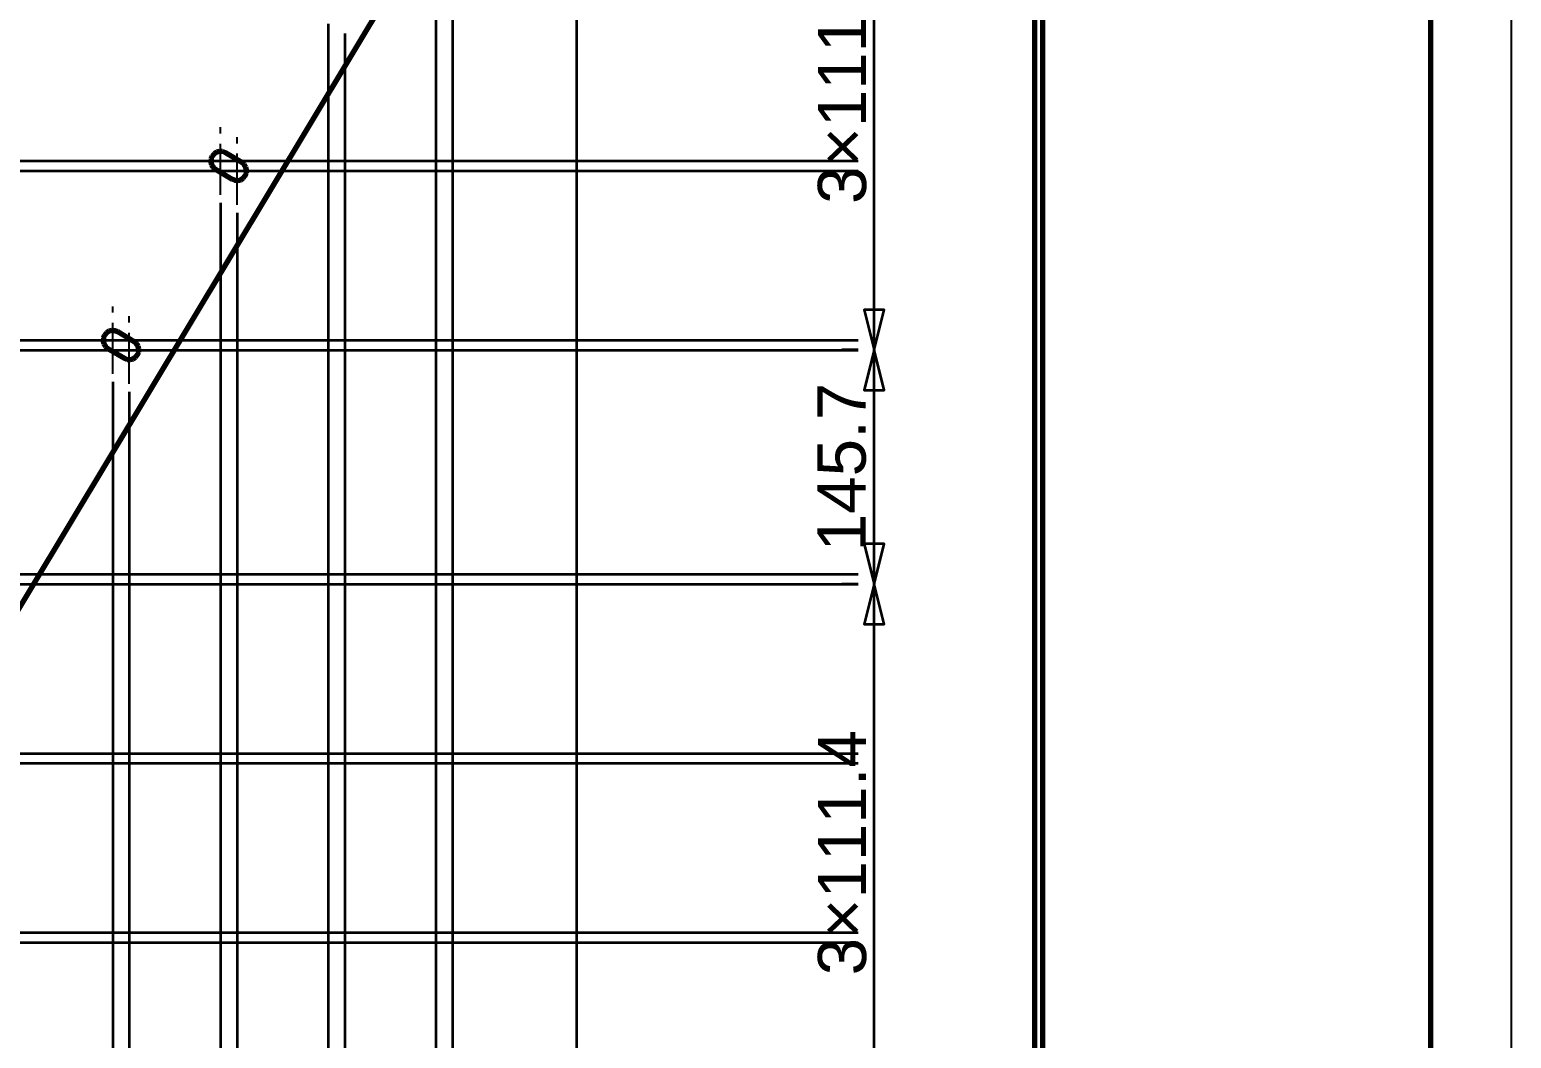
# Model space of a CAD drawing. Header units: millimetres. Extents: x 0 to 420, y 0 to 297.
# Drawn here: x 327.9 to 420, y 167.9 to 230.6 of the extents above; entities that cross this region are included whole.
import ezdxf
from ezdxf.enums import TextEntityAlignment as Align

# ---------------------------------------------------------------- set-up
doc = ezdxf.new("R2010")
doc.units = ezdxf.units.MM
doc.linetypes.add('CENTER', pattern=[5.08, 3.175, -0.635, 0.635, -0.635])
doc.linetypes.add('DASHED', pattern=[1.524, 1.27, -0.254])
doc.styles.add('GOST', font='Arial')

msp = doc.modelspace()

# ---------------------------------------------------------------- linework, layer by layer
at = {"color": 1, "lineweight": 70}
for p, q in [((289.987, 132.7), (364.373, 256.5)), ((390.373, 132.7), (390.373, 256.5)), ((390.873, 132.7), (390.873, 256.5)), ((339.491, 223.021), (339.331, 222.921)), ((339.673, 223.066), (339.491, 223.021)), ((339.86, 223.053), (339.673, 223.066)), ((340.034, 222.983), (339.86, 223.053)), ((341.063, 222.365), (340.034, 222.983)), ((339.14, 222.604), (339.127, 222.416)), ((339.127, 222.416), (339.173, 222.234)), ((339.211, 222.778), (339.14, 222.604)), ((339.173, 222.234), (339.272, 222.075)), ((339.331, 222.921), (339.211, 222.778)), ((339.272, 222.075), (339.416, 221.954)), ((341.206, 222.244), (341.063, 222.365)), ((341.306, 222.085), (341.206, 222.244)), ((341.351, 221.903), (341.306, 222.085)), ((339.416, 221.954), (340.445, 221.336)), ((340.445, 221.336), (340.619, 221.266)), ((340.619, 221.266), (340.806, 221.253)), ((340.806, 221.253), (340.988, 221.298)), ((340.988, 221.298), (341.147, 221.398)), ((341.147, 221.398), (341.268, 221.542)), ((341.268, 221.542), (341.338, 221.716)), ((341.338, 221.716), (341.351, 221.903)), ((332.445, 211.46), (332.432, 211.273)), ((332.432, 211.273), (332.477, 211.091)), ((332.515, 211.634), (332.445, 211.46)), ((332.477, 211.091), (332.577, 210.932)), ((332.636, 211.778), (332.515, 211.634)), ((332.795, 211.878), (332.636, 211.778)), ((332.977, 211.923), (332.795, 211.878)), ((333.165, 211.91), (332.977, 211.923)), ((333.339, 211.84), (333.165, 211.91)), ((334.367, 211.222), (333.339, 211.84)), ((334.511, 211.101), (334.367, 211.222)), ((334.61, 210.942), (334.511, 211.101)), ((332.577, 210.932), (332.721, 210.811)), ((332.721, 210.811), (333.749, 210.193)), ((333.749, 210.193), (333.923, 210.123)), ((333.923, 210.123), (334.11, 210.11)), ((334.11, 210.11), (334.293, 210.155)), ((334.293, 210.155), (334.452, 210.255)), ((334.452, 210.255), (334.572, 210.398)), ((334.572, 210.398), (334.643, 210.572)), ((334.656, 210.76), (334.61, 210.942)), ((334.643, 210.572), (334.656, 210.76))]:
    msp.add_line(p, q, dxfattribs=at)
at = {"color": 5, "linetype": 'DASHED', "lineweight": 35}
for p, q in [((289.987, 132.7), (364.373, 256.5)), ((390.373, 132.7), (390.373, 256.5)), ((390.873, 132.7), (390.873, 256.5)), ((339.331, 222.921), (339.491, 223.021)), ((339.491, 223.021), (339.673, 223.066)), ((339.673, 223.066), (339.86, 223.053)), ((339.86, 223.053), (340.034, 222.983)), ((340.034, 222.983), (341.063, 222.365)), ((390.373, 223.068), (390.373, 223.069)), ((390.373, 223.069), (390.373, 223.058)), ((390.373, 223.058), (390.373, 223.069)), ((390.373, 223.069), (390.373, 223.068)), ((390.373, 223.067), (390.373, 223.068)), ((390.373, 223.068), (390.373, 223.067)), ((390.373, 223.065), (390.373, 223.067)), ((390.373, 223.067), (390.373, 223.065)), ((390.373, 223.061), (390.373, 223.065)), ((390.373, 223.065), (390.373, 223.061)), ((390.373, 223.057), (390.373, 223.061)), ((390.373, 223.061), (390.373, 223.057)), ((390.373, 223.058), (390.373, 223.028)), ((390.373, 223.028), (390.373, 223.058)), ((390.373, 223.053), (390.373, 223.057)), ((390.373, 223.057), (390.373, 223.053)), ((390.373, 223.047), (390.373, 223.053)), ((390.373, 223.053), (390.373, 223.047)), ((390.373, 223.04), (390.373, 223.047)), ((390.373, 223.047), (390.373, 223.04)), ((390.373, 223.033), (390.373, 223.04)), ((390.373, 223.04), (390.373, 223.033)), ((390.373, 223.024), (390.373, 223.033)), ((390.373, 223.033), (390.373, 223.024)), ((390.373, 223.028), (390.373, 222.978)), ((390.373, 222.978), (390.373, 223.028)), ((390.373, 223.015), (390.373, 223.024)), ((390.373, 223.024), (390.373, 223.015)), ((390.373, 223.005), (390.373, 223.015)), ((390.373, 223.015), (390.373, 223.005)), ((390.373, 222.994), (390.373, 223.005)), ((390.373, 223.005), (390.373, 222.994)), ((390.373, 222.983), (390.373, 222.994)), ((390.373, 222.994), (390.373, 222.983)), ((390.373, 222.365), (390.373, 222.983)), ((390.373, 222.983), (390.373, 222.365)), ((390.873, 223.058), (390.873, 223.069)), ((390.873, 223.069), (390.873, 223.068)), ((390.873, 223.068), (390.873, 223.069)), ((390.873, 223.069), (390.873, 223.058)), ((390.873, 223.068), (390.873, 223.067)), ((390.873, 223.067), (390.873, 223.068)), ((390.873, 223.067), (390.873, 223.065)), ((390.873, 223.065), (390.873, 223.067)), ((390.873, 223.065), (390.873, 223.061)), ((390.873, 223.061), (390.873, 223.065)), ((390.873, 223.061), (390.873, 223.057)), ((390.873, 223.057), (390.873, 223.061)), ((390.873, 223.028), (390.873, 223.058)), ((390.873, 223.058), (390.873, 223.028)), ((390.873, 223.057), (390.873, 223.053)), ((390.873, 223.053), (390.873, 223.057)), ((390.873, 223.053), (390.873, 223.047)), ((390.873, 223.047), (390.873, 223.053)), ((390.873, 223.047), (390.873, 223.04)), ((390.873, 223.04), (390.873, 223.047)), ((390.873, 223.04), (390.873, 223.033)), ((390.873, 223.033), (390.873, 223.04)), ((390.873, 223.033), (390.873, 223.024)), ((390.873, 223.024), (390.873, 223.033)), ((390.873, 222.978), (390.873, 223.028)), ((390.873, 223.028), (390.873, 222.978)), ((390.873, 223.024), (390.873, 223.015)), ((390.873, 223.015), (390.873, 223.024)), ((390.873, 223.015), (390.873, 223.005)), ((390.873, 223.005), (390.873, 223.015)), ((390.873, 223.005), (390.873, 222.994)), ((390.873, 222.994), (390.873, 223.005)), ((390.873, 222.994), (390.873, 222.983)), ((390.873, 222.983), (390.873, 222.994)), ((390.873, 222.983), (390.873, 222.365)), ((390.873, 222.365), (390.873, 222.983)), ((339.127, 222.416), (339.14, 222.604)), ((339.173, 222.234), (339.127, 222.416)), ((339.14, 222.604), (339.211, 222.778)), ((339.272, 222.075), (339.173, 222.234)), ((339.211, 222.778), (339.331, 222.921)), ((339.416, 221.954), (339.272, 222.075)), ((341.063, 222.365), (341.206, 222.244)), ((341.206, 222.244), (341.306, 222.085)), ((341.306, 222.085), (341.351, 221.903)), ((390.373, 222.978), (390.373, 222.91)), ((390.373, 222.91), (390.373, 222.978)), ((390.373, 222.91), (390.373, 222.828)), ((390.373, 222.828), (390.373, 222.91)), ((390.373, 222.828), (390.373, 222.733)), ((390.373, 222.733), (390.373, 222.828)), ((390.373, 222.733), (390.373, 222.629)), ((390.373, 222.629), (390.373, 222.733)), ((390.373, 222.629), (390.373, 222.519)), ((390.373, 222.519), (390.373, 222.629)), ((390.373, 222.519), (390.373, 222.408)), ((390.373, 222.408), (390.373, 222.519)), ((390.373, 222.408), (390.373, 222.299)), ((390.373, 222.299), (390.373, 222.408)), ((390.373, 222.299), (390.373, 222.365)), ((390.373, 222.365), (390.373, 222.299)), ((390.373, 222.299), (390.373, 222.196)), ((390.373, 222.218), (390.373, 222.299)), ((390.373, 222.196), (390.373, 222.299)), ((390.373, 222.299), (390.373, 222.218)), ((390.373, 222.124), (390.373, 222.218)), ((390.373, 222.218), (390.373, 222.124)), ((390.373, 222.196), (390.373, 222.102)), ((390.373, 222.102), (390.373, 222.196)), ((390.373, 222.02), (390.373, 222.124)), ((390.373, 222.124), (390.373, 222.02)), ((390.373, 222.102), (390.373, 222.02)), ((390.373, 222.02), (390.373, 222.102)), ((390.873, 222.91), (390.873, 222.978)), ((390.873, 222.978), (390.873, 222.91)), ((390.873, 222.828), (390.873, 222.91)), ((390.873, 222.91), (390.873, 222.828)), ((390.873, 222.733), (390.873, 222.828)), ((390.873, 222.828), (390.873, 222.733)), ((390.873, 222.629), (390.873, 222.733)), ((390.873, 222.733), (390.873, 222.629)), ((390.873, 222.519), (390.873, 222.629)), ((390.873, 222.629), (390.873, 222.519)), ((390.873, 222.408), (390.873, 222.519)), ((390.873, 222.519), (390.873, 222.408)), ((390.873, 222.299), (390.873, 222.408)), ((390.873, 222.408), (390.873, 222.299)), ((390.873, 222.365), (390.873, 222.299)), ((390.873, 222.299), (390.873, 222.365)), ((390.873, 222.196), (390.873, 222.299)), ((390.873, 222.299), (390.873, 222.218)), ((390.873, 222.299), (390.873, 222.196)), ((390.873, 222.218), (390.873, 222.299)), ((390.873, 222.218), (390.873, 222.124)), ((390.873, 222.124), (390.873, 222.218)), ((390.873, 222.102), (390.873, 222.196)), ((390.873, 222.196), (390.873, 222.102)), ((390.873, 222.124), (390.873, 222.02)), ((390.873, 222.02), (390.873, 222.124)), ((390.873, 222.02), (390.873, 222.102)), ((390.873, 222.102), (390.873, 222.02)), ((340.445, 221.336), (339.416, 221.954)), ((340.619, 221.266), (340.445, 221.336)), ((340.806, 221.253), (340.619, 221.266)), ((340.988, 221.298), (340.806, 221.253)), ((341.147, 221.398), (340.988, 221.298)), ((341.268, 221.542), (341.147, 221.398)), ((341.338, 221.716), (341.268, 221.542)), ((341.351, 221.903), (341.338, 221.716)), ((390.373, 222.02), (390.373, 221.954)), ((390.373, 221.911), (390.373, 222.02)), ((390.373, 221.954), (390.373, 222.02)), ((390.373, 222.02), (390.373, 221.911)), ((390.373, 221.954), (390.373, 221.336)), ((390.373, 221.336), (390.373, 221.954)), ((390.373, 221.8), (390.373, 221.911)), ((390.373, 221.911), (390.373, 221.8)), ((390.373, 221.69), (390.373, 221.8)), ((390.373, 221.8), (390.373, 221.69)), ((390.373, 221.586), (390.373, 221.69)), ((390.373, 221.69), (390.373, 221.586)), ((390.373, 221.491), (390.373, 221.586)), ((390.373, 221.586), (390.373, 221.491)), ((390.373, 221.409), (390.373, 221.491)), ((390.373, 221.491), (390.373, 221.409)), ((390.373, 221.341), (390.373, 221.409)), ((390.373, 221.409), (390.373, 221.341)), ((390.373, 221.291), (390.373, 221.341)), ((390.373, 221.341), (390.373, 221.291)), ((390.373, 221.336), (390.373, 221.325)), ((390.373, 221.325), (390.373, 221.336)), ((390.373, 221.325), (390.373, 221.314)), ((390.373, 221.314), (390.373, 221.325)), ((390.373, 221.314), (390.373, 221.304)), ((390.373, 221.304), (390.373, 221.314)), ((390.373, 221.304), (390.373, 221.295)), ((390.373, 221.295), (390.373, 221.304)), ((390.373, 221.295), (390.373, 221.286)), ((390.373, 221.286), (390.373, 221.295)), ((390.373, 221.261), (390.373, 221.291)), ((390.373, 221.291), (390.373, 221.261)), ((390.373, 221.286), (390.373, 221.279)), ((390.373, 221.279), (390.373, 221.286)), ((390.373, 221.279), (390.373, 221.272)), ((390.373, 221.272), (390.373, 221.279)), ((390.373, 221.272), (390.373, 221.267)), ((390.373, 221.267), (390.373, 221.272)), ((390.373, 221.267), (390.373, 221.262)), ((390.373, 221.262), (390.373, 221.267)), ((390.373, 221.262), (390.373, 221.258)), ((390.373, 221.258), (390.373, 221.262)), ((390.373, 221.251), (390.373, 221.261)), ((390.373, 221.261), (390.373, 221.251)), ((390.373, 221.258), (390.373, 221.255)), ((390.373, 221.255), (390.373, 221.258)), ((390.373, 221.255), (390.373, 221.252)), ((390.373, 221.252), (390.373, 221.255)), ((390.373, 221.252), (390.373, 221.251)), ((390.373, 221.251), (390.373, 221.252)), ((390.373, 221.251), (390.373, 221.251)), ((390.373, 221.251), (390.373, 221.251)), ((390.873, 221.954), (390.873, 222.02)), ((390.873, 222.02), (390.873, 221.911)), ((390.873, 222.02), (390.873, 221.954)), ((390.873, 221.911), (390.873, 222.02)), ((390.873, 221.336), (390.873, 221.954)), ((390.873, 221.954), (390.873, 221.336)), ((390.873, 221.911), (390.873, 221.8)), ((390.873, 221.8), (390.873, 221.911)), ((390.873, 221.8), (390.873, 221.69)), ((390.873, 221.69), (390.873, 221.8)), ((390.873, 221.69), (390.873, 221.586)), ((390.873, 221.586), (390.873, 221.69)), ((390.873, 221.586), (390.873, 221.491)), ((390.873, 221.491), (390.873, 221.586)), ((390.873, 221.491), (390.873, 221.409)), ((390.873, 221.409), (390.873, 221.491)), ((390.873, 221.409), (390.873, 221.341)), ((390.873, 221.341), (390.873, 221.409)), ((390.873, 221.341), (390.873, 221.291)), ((390.873, 221.291), (390.873, 221.341)), ((390.873, 221.325), (390.873, 221.336)), ((390.873, 221.336), (390.873, 221.325)), ((390.873, 221.314), (390.873, 221.325)), ((390.873, 221.325), (390.873, 221.314)), ((390.873, 221.304), (390.873, 221.314)), ((390.873, 221.314), (390.873, 221.304)), ((390.873, 221.295), (390.873, 221.304)), ((390.873, 221.304), (390.873, 221.295)), ((390.873, 221.286), (390.873, 221.295)), ((390.873, 221.295), (390.873, 221.286)), ((390.873, 221.291), (390.873, 221.261)), ((390.873, 221.261), (390.873, 221.291)), ((390.873, 221.279), (390.873, 221.286)), ((390.873, 221.286), (390.873, 221.279)), ((390.873, 221.272), (390.873, 221.279)), ((390.873, 221.279), (390.873, 221.272)), ((390.873, 221.267), (390.873, 221.272)), ((390.873, 221.272), (390.873, 221.267)), ((390.873, 221.262), (390.873, 221.267)), ((390.873, 221.267), (390.873, 221.262)), ((390.873, 221.258), (390.873, 221.262)), ((390.873, 221.262), (390.873, 221.258)), ((390.873, 221.261), (390.873, 221.251)), ((390.873, 221.251), (390.873, 221.261)), ((390.873, 221.255), (390.873, 221.258)), ((390.873, 221.258), (390.873, 221.255)), ((390.873, 221.252), (390.873, 221.255)), ((390.873, 221.255), (390.873, 221.252)), ((390.873, 221.251), (390.873, 221.252)), ((390.873, 221.252), (390.873, 221.251)), ((390.873, 221.251), (390.873, 221.251)), ((390.873, 221.251), (390.873, 221.251)), ((390.373, 211.925), (390.373, 211.925)), ((390.373, 211.925), (390.373, 211.915)), ((390.373, 211.915), (390.373, 211.925)), ((390.373, 211.925), (390.373, 211.925)), ((390.873, 211.915), (390.873, 211.925)), ((390.873, 211.925), (390.873, 211.925)), ((390.873, 211.925), (390.873, 211.925)), ((390.873, 211.925), (390.873, 211.915)), ((332.432, 211.273), (332.445, 211.46)), ((332.477, 211.091), (332.432, 211.273)), ((332.445, 211.46), (332.515, 211.634)), ((332.577, 210.932), (332.477, 211.091)), ((332.515, 211.634), (332.636, 211.778)), ((332.636, 211.778), (332.795, 211.878)), ((332.795, 211.878), (332.977, 211.923)), ((332.977, 211.923), (333.165, 211.91)), ((333.165, 211.91), (333.339, 211.84)), ((333.339, 211.84), (334.367, 211.222)), ((334.367, 211.222), (334.511, 211.101)), ((334.511, 211.101), (334.61, 210.942)), ((390.373, 211.924), (390.373, 211.925)), ((390.373, 211.925), (390.373, 211.924)), ((390.373, 211.921), (390.373, 211.924)), ((390.373, 211.924), (390.373, 211.921)), ((390.373, 211.918), (390.373, 211.921)), ((390.373, 211.921), (390.373, 211.918)), ((390.373, 211.914), (390.373, 211.918)), ((390.373, 211.918), (390.373, 211.914)), ((390.373, 211.915), (390.373, 211.884)), ((390.373, 211.884), (390.373, 211.915)), ((390.373, 211.909), (390.373, 211.914)), ((390.373, 211.914), (390.373, 211.909)), ((390.373, 211.904), (390.373, 211.909)), ((390.373, 211.909), (390.373, 211.904)), ((390.373, 211.897), (390.373, 211.904)), ((390.373, 211.904), (390.373, 211.897)), ((390.373, 211.889), (390.373, 211.897)), ((390.373, 211.897), (390.373, 211.889)), ((390.373, 211.881), (390.373, 211.889)), ((390.373, 211.889), (390.373, 211.881)), ((390.373, 211.884), (390.373, 211.835)), ((390.373, 211.835), (390.373, 211.884)), ((390.373, 211.872), (390.373, 211.881)), ((390.373, 211.881), (390.373, 211.872)), ((390.373, 211.862), (390.373, 211.872)), ((390.373, 211.872), (390.373, 211.862)), ((390.373, 211.851), (390.373, 211.862)), ((390.373, 211.862), (390.373, 211.851)), ((390.373, 211.84), (390.373, 211.851)), ((390.373, 211.851), (390.373, 211.84)), ((390.373, 211.222), (390.373, 211.84)), ((390.373, 211.84), (390.373, 211.222)), ((390.373, 211.835), (390.373, 211.767)), ((390.373, 211.767), (390.373, 211.835)), ((390.373, 211.767), (390.373, 211.685)), ((390.373, 211.685), (390.373, 211.767)), ((390.373, 211.685), (390.373, 211.59)), ((390.373, 211.59), (390.373, 211.685)), ((390.373, 211.59), (390.373, 211.486)), ((390.373, 211.486), (390.373, 211.59)), ((390.373, 211.486), (390.373, 211.376)), ((390.373, 211.376), (390.373, 211.486)), ((390.373, 211.376), (390.373, 211.265)), ((390.373, 211.265), (390.373, 211.376)), ((390.373, 211.265), (390.373, 211.156)), ((390.373, 211.156), (390.373, 211.265)), ((390.373, 211.156), (390.373, 211.222)), ((390.373, 211.222), (390.373, 211.156)), ((390.373, 211.156), (390.373, 211.052)), ((390.373, 211.074), (390.373, 211.156)), ((390.373, 211.052), (390.373, 211.156)), ((390.373, 211.156), (390.373, 211.074)), ((390.373, 210.98), (390.373, 211.074)), ((390.373, 211.074), (390.373, 210.98)), ((390.373, 211.052), (390.373, 210.958)), ((390.373, 210.958), (390.373, 211.052)), ((390.873, 211.925), (390.873, 211.924)), ((390.873, 211.924), (390.873, 211.925)), ((390.873, 211.924), (390.873, 211.921)), ((390.873, 211.921), (390.873, 211.924)), ((390.873, 211.921), (390.873, 211.918)), ((390.873, 211.918), (390.873, 211.921)), ((390.873, 211.918), (390.873, 211.914)), ((390.873, 211.914), (390.873, 211.918)), ((390.873, 211.884), (390.873, 211.915)), ((390.873, 211.915), (390.873, 211.884)), ((390.873, 211.914), (390.873, 211.909)), ((390.873, 211.909), (390.873, 211.914)), ((390.873, 211.909), (390.873, 211.904)), ((390.873, 211.904), (390.873, 211.909)), ((390.873, 211.904), (390.873, 211.897)), ((390.873, 211.897), (390.873, 211.904)), ((390.873, 211.897), (390.873, 211.889)), ((390.873, 211.889), (390.873, 211.897)), ((390.873, 211.889), (390.873, 211.881)), ((390.873, 211.881), (390.873, 211.889)), ((390.873, 211.835), (390.873, 211.884)), ((390.873, 211.884), (390.873, 211.835)), ((390.873, 211.881), (390.873, 211.872)), ((390.873, 211.872), (390.873, 211.881)), ((390.873, 211.872), (390.873, 211.862)), ((390.873, 211.862), (390.873, 211.872)), ((390.873, 211.862), (390.873, 211.851)), ((390.873, 211.851), (390.873, 211.862)), ((390.873, 211.851), (390.873, 211.84)), ((390.873, 211.84), (390.873, 211.851)), ((390.873, 211.84), (390.873, 211.222)), ((390.873, 211.222), (390.873, 211.84)), ((390.873, 211.767), (390.873, 211.835)), ((390.873, 211.835), (390.873, 211.767)), ((390.873, 211.685), (390.873, 211.767)), ((390.873, 211.767), (390.873, 211.685)), ((390.873, 211.59), (390.873, 211.685)), ((390.873, 211.685), (390.873, 211.59)), ((390.873, 211.486), (390.873, 211.59)), ((390.873, 211.59), (390.873, 211.486)), ((390.873, 211.376), (390.873, 211.486)), ((390.873, 211.486), (390.873, 211.376)), ((390.873, 211.265), (390.873, 211.376)), ((390.873, 211.376), (390.873, 211.265)), ((390.873, 211.156), (390.873, 211.265)), ((390.873, 211.265), (390.873, 211.156)), ((390.873, 211.222), (390.873, 211.156)), ((390.873, 211.156), (390.873, 211.222)), ((390.873, 211.052), (390.873, 211.156)), ((390.873, 211.156), (390.873, 211.074)), ((390.873, 211.156), (390.873, 211.052)), ((390.873, 211.074), (390.873, 211.156)), ((390.873, 211.074), (390.873, 210.98)), ((390.873, 210.98), (390.873, 211.074)), ((390.873, 210.958), (390.873, 211.052)), ((390.873, 211.052), (390.873, 210.958)), ((332.721, 210.811), (332.577, 210.932)), ((333.749, 210.193), (332.721, 210.811)), ((333.923, 210.123), (333.749, 210.193)), ((334.11, 210.11), (333.923, 210.123)), ((334.293, 210.155), (334.11, 210.11)), ((334.452, 210.255), (334.293, 210.155)), ((334.572, 210.398), (334.452, 210.255)), ((334.643, 210.572), (334.572, 210.398)), ((334.61, 210.942), (334.656, 210.76)), ((334.656, 210.76), (334.643, 210.572)), ((390.373, 210.877), (390.373, 210.98)), ((390.373, 210.98), (390.373, 210.877)), ((390.373, 210.958), (390.373, 210.877)), ((390.373, 210.877), (390.373, 210.958)), ((390.373, 210.877), (390.373, 210.811)), ((390.373, 210.768), (390.373, 210.877)), ((390.373, 210.811), (390.373, 210.877)), ((390.373, 210.877), (390.373, 210.768)), ((390.373, 210.811), (390.373, 210.193)), ((390.373, 210.193), (390.373, 210.811)), ((390.373, 210.657), (390.373, 210.768)), ((390.373, 210.768), (390.373, 210.657)), ((390.373, 210.547), (390.373, 210.657)), ((390.373, 210.657), (390.373, 210.547)), ((390.373, 210.443), (390.373, 210.547)), ((390.373, 210.547), (390.373, 210.443)), ((390.373, 210.348), (390.373, 210.443)), ((390.373, 210.443), (390.373, 210.348)), ((390.373, 210.266), (390.373, 210.348)), ((390.373, 210.348), (390.373, 210.266)), ((390.373, 210.198), (390.373, 210.266)), ((390.373, 210.266), (390.373, 210.198)), ((390.373, 210.148), (390.373, 210.198)), ((390.373, 210.198), (390.373, 210.148)), ((390.373, 210.193), (390.373, 210.182)), ((390.373, 210.182), (390.373, 210.193)), ((390.373, 210.182), (390.373, 210.171)), ((390.373, 210.171), (390.373, 210.182)), ((390.373, 210.171), (390.373, 210.161)), ((390.373, 210.161), (390.373, 210.171)), ((390.373, 210.161), (390.373, 210.152)), ((390.373, 210.152), (390.373, 210.161)), ((390.373, 210.152), (390.373, 210.143)), ((390.373, 210.143), (390.373, 210.152)), ((390.373, 210.118), (390.373, 210.148)), ((390.373, 210.148), (390.373, 210.118)), ((390.373, 210.143), (390.373, 210.136)), ((390.373, 210.136), (390.373, 210.143)), ((390.373, 210.136), (390.373, 210.129)), ((390.373, 210.129), (390.373, 210.136)), ((390.373, 210.129), (390.373, 210.123)), ((390.373, 210.123), (390.373, 210.129)), ((390.373, 210.123), (390.373, 210.119)), ((390.373, 210.119), (390.373, 210.123)), ((390.373, 210.119), (390.373, 210.115)), ((390.373, 210.115), (390.373, 210.119)), ((390.373, 210.107), (390.373, 210.118)), ((390.373, 210.118), (390.373, 210.107)), ((390.373, 210.115), (390.373, 210.111)), ((390.373, 210.111), (390.373, 210.115)), ((390.373, 210.111), (390.373, 210.109)), ((390.373, 210.109), (390.373, 210.111)), ((390.373, 210.109), (390.373, 210.108)), ((390.373, 210.108), (390.373, 210.109)), ((390.373, 210.108), (390.373, 210.107)), ((390.373, 210.107), (390.373, 210.108)), ((390.873, 210.98), (390.873, 210.877)), ((390.873, 210.877), (390.873, 210.98)), ((390.873, 210.877), (390.873, 210.958)), ((390.873, 210.958), (390.873, 210.877)), ((390.873, 210.811), (390.873, 210.877)), ((390.873, 210.877), (390.873, 210.768)), ((390.873, 210.877), (390.873, 210.811)), ((390.873, 210.768), (390.873, 210.877)), ((390.873, 210.193), (390.873, 210.811)), ((390.873, 210.811), (390.873, 210.193)), ((390.873, 210.768), (390.873, 210.657)), ((390.873, 210.657), (390.873, 210.768)), ((390.873, 210.657), (390.873, 210.547)), ((390.873, 210.547), (390.873, 210.657)), ((390.873, 210.547), (390.873, 210.443)), ((390.873, 210.443), (390.873, 210.547)), ((390.873, 210.443), (390.873, 210.348)), ((390.873, 210.348), (390.873, 210.443)), ((390.873, 210.348), (390.873, 210.266)), ((390.873, 210.266), (390.873, 210.348)), ((390.873, 210.266), (390.873, 210.198)), ((390.873, 210.198), (390.873, 210.266)), ((390.873, 210.198), (390.873, 210.148)), ((390.873, 210.148), (390.873, 210.198)), ((390.873, 210.182), (390.873, 210.193)), ((390.873, 210.193), (390.873, 210.182)), ((390.873, 210.171), (390.873, 210.182)), ((390.873, 210.182), (390.873, 210.171)), ((390.873, 210.161), (390.873, 210.171)), ((390.873, 210.171), (390.873, 210.161)), ((390.873, 210.152), (390.873, 210.161)), ((390.873, 210.161), (390.873, 210.152)), ((390.873, 210.143), (390.873, 210.152)), ((390.873, 210.152), (390.873, 210.143)), ((390.873, 210.148), (390.873, 210.118)), ((390.873, 210.118), (390.873, 210.148)), ((390.873, 210.136), (390.873, 210.143)), ((390.873, 210.143), (390.873, 210.136)), ((390.873, 210.129), (390.873, 210.136)), ((390.873, 210.136), (390.873, 210.129)), ((390.873, 210.123), (390.873, 210.129)), ((390.873, 210.129), (390.873, 210.123)), ((390.873, 210.119), (390.873, 210.123)), ((390.873, 210.123), (390.873, 210.119)), ((390.873, 210.115), (390.873, 210.119)), ((390.873, 210.119), (390.873, 210.115)), ((390.873, 210.118), (390.873, 210.107)), ((390.873, 210.107), (390.873, 210.118)), ((390.873, 210.111), (390.873, 210.115)), ((390.873, 210.115), (390.873, 210.111)), ((390.873, 210.109), (390.873, 210.111)), ((390.873, 210.111), (390.873, 210.109)), ((390.873, 210.108), (390.873, 210.109)), ((390.873, 210.109), (390.873, 210.108)), ((390.873, 210.107), (390.873, 210.108)), ((390.873, 210.108), (390.873, 210.107)), ((390.373, 197.353), (390.373, 197.354)), ((390.373, 197.354), (390.373, 197.343)), ((390.373, 197.343), (390.373, 197.354)), ((390.373, 197.354), (390.373, 197.353)), ((390.373, 197.352), (390.373, 197.353)), ((390.373, 197.353), (390.373, 197.352)), ((390.373, 197.35), (390.373, 197.352)), ((390.373, 197.352), (390.373, 197.35)), ((390.373, 197.346), (390.373, 197.35)), ((390.373, 197.35), (390.373, 197.346)), ((390.373, 197.342), (390.373, 197.346)), ((390.373, 197.346), (390.373, 197.342)), ((390.373, 197.343), (390.373, 197.313)), ((390.373, 197.313), (390.373, 197.343)), ((390.373, 197.338), (390.373, 197.342)), ((390.373, 197.342), (390.373, 197.338)), ((390.373, 197.332), (390.373, 197.338)), ((390.373, 197.338), (390.373, 197.332)), ((390.373, 197.325), (390.373, 197.332)), ((390.373, 197.332), (390.373, 197.325)), ((390.373, 197.318), (390.373, 197.325)), ((390.373, 197.325), (390.373, 197.318)), ((390.373, 197.309), (390.373, 197.318)), ((390.373, 197.318), (390.373, 197.309)), ((390.373, 197.313), (390.373, 197.263)), ((390.373, 197.263), (390.373, 197.313)), ((390.373, 197.3), (390.373, 197.309)), ((390.373, 197.309), (390.373, 197.3)), ((390.373, 197.29), (390.373, 197.3)), ((390.373, 197.3), (390.373, 197.29)), ((390.373, 197.279), (390.373, 197.29)), ((390.373, 197.29), (390.373, 197.279)), ((390.373, 197.268), (390.373, 197.279)), ((390.373, 197.279), (390.373, 197.268)), ((390.373, 196.65), (390.373, 197.268)), ((390.373, 197.268), (390.373, 196.65)), ((390.373, 197.263), (390.373, 197.195)), ((390.373, 197.195), (390.373, 197.263)), ((390.373, 197.195), (390.373, 197.113)), ((390.373, 197.113), (390.373, 197.195)), ((390.873, 197.343), (390.873, 197.354)), ((390.873, 197.354), (390.873, 197.353)), ((390.873, 197.353), (390.873, 197.354)), ((390.873, 197.354), (390.873, 197.343)), ((390.873, 197.353), (390.873, 197.352)), ((390.873, 197.352), (390.873, 197.353)), ((390.873, 197.352), (390.873, 197.35)), ((390.873, 197.35), (390.873, 197.352)), ((390.873, 197.35), (390.873, 197.346)), ((390.873, 197.346), (390.873, 197.35)), ((390.873, 197.346), (390.873, 197.342)), ((390.873, 197.342), (390.873, 197.346)), ((390.873, 197.313), (390.873, 197.343)), ((390.873, 197.343), (390.873, 197.313)), ((390.873, 197.342), (390.873, 197.338)), ((390.873, 197.338), (390.873, 197.342)), ((390.873, 197.338), (390.873, 197.332)), ((390.873, 197.332), (390.873, 197.338)), ((390.873, 197.332), (390.873, 197.325)), ((390.873, 197.325), (390.873, 197.332)), ((390.873, 197.325), (390.873, 197.318)), ((390.873, 197.318), (390.873, 197.325)), ((390.873, 197.318), (390.873, 197.309)), ((390.873, 197.309), (390.873, 197.318)), ((390.873, 197.263), (390.873, 197.313)), ((390.873, 197.313), (390.873, 197.263)), ((390.873, 197.309), (390.873, 197.3)), ((390.873, 197.3), (390.873, 197.309)), ((390.873, 197.3), (390.873, 197.29)), ((390.873, 197.29), (390.873, 197.3)), ((390.873, 197.29), (390.873, 197.279)), ((390.873, 197.279), (390.873, 197.29)), ((390.873, 197.279), (390.873, 197.268)), ((390.873, 197.268), (390.873, 197.279)), ((390.873, 197.268), (390.873, 196.65)), ((390.873, 196.65), (390.873, 197.268)), ((390.873, 197.195), (390.873, 197.263)), ((390.873, 197.263), (390.873, 197.195)), ((390.873, 197.113), (390.873, 197.195)), ((390.873, 197.195), (390.873, 197.113)), ((390.373, 197.113), (390.373, 197.018)), ((390.373, 197.018), (390.373, 197.113)), ((390.373, 197.018), (390.373, 196.914)), ((390.373, 196.914), (390.373, 197.018)), ((390.373, 196.914), (390.373, 196.804)), ((390.373, 196.804), (390.373, 196.914)), ((390.373, 196.804), (390.373, 196.693)), ((390.373, 196.693), (390.373, 196.804)), ((390.373, 196.693), (390.373, 196.584)), ((390.373, 196.584), (390.373, 196.693)), ((390.373, 196.584), (390.373, 196.65)), ((390.373, 196.65), (390.373, 196.584)), ((390.373, 196.503), (390.373, 196.584)), ((390.373, 196.584), (390.373, 196.481)), ((390.373, 196.584), (390.373, 196.503)), ((390.373, 196.481), (390.373, 196.584)), ((390.373, 196.409), (390.373, 196.503)), ((390.373, 196.503), (390.373, 196.409)), ((390.373, 196.481), (390.373, 196.387)), ((390.373, 196.387), (390.373, 196.481)), ((390.373, 196.305), (390.373, 196.409)), ((390.373, 196.409), (390.373, 196.305)), ((390.373, 196.387), (390.373, 196.305)), ((390.373, 196.305), (390.373, 196.387)), ((390.373, 196.196), (390.373, 196.305)), ((390.373, 196.305), (390.373, 196.239)), ((390.373, 196.305), (390.373, 196.196)), ((390.373, 196.239), (390.373, 196.305)), ((390.873, 197.018), (390.873, 197.113)), ((390.873, 197.113), (390.873, 197.018)), ((390.873, 196.914), (390.873, 197.018)), ((390.873, 197.018), (390.873, 196.914)), ((390.873, 196.804), (390.873, 196.914)), ((390.873, 196.914), (390.873, 196.804)), ((390.873, 196.693), (390.873, 196.804)), ((390.873, 196.804), (390.873, 196.693)), ((390.873, 196.584), (390.873, 196.693)), ((390.873, 196.693), (390.873, 196.584)), ((390.873, 196.65), (390.873, 196.584)), ((390.873, 196.584), (390.873, 196.65)), ((390.873, 196.584), (390.873, 196.503)), ((390.873, 196.481), (390.873, 196.584)), ((390.873, 196.503), (390.873, 196.584)), ((390.873, 196.584), (390.873, 196.481)), ((390.873, 196.503), (390.873, 196.409)), ((390.873, 196.409), (390.873, 196.503)), ((390.873, 196.387), (390.873, 196.481)), ((390.873, 196.481), (390.873, 196.387)), ((390.873, 196.409), (390.873, 196.305)), ((390.873, 196.305), (390.873, 196.409)), ((390.873, 196.305), (390.873, 196.387)), ((390.873, 196.387), (390.873, 196.305)), ((390.873, 196.305), (390.873, 196.196)), ((390.873, 196.239), (390.873, 196.305)), ((390.873, 196.196), (390.873, 196.305)), ((390.873, 196.305), (390.873, 196.239)), ((390.373, 196.239), (390.373, 195.621)), ((390.373, 195.621), (390.373, 196.239)), ((390.373, 196.085), (390.373, 196.196)), ((390.373, 196.196), (390.373, 196.085)), ((390.373, 195.975), (390.373, 196.085)), ((390.373, 196.085), (390.373, 195.975)), ((390.373, 195.871), (390.373, 195.975)), ((390.373, 195.975), (390.373, 195.871)), ((390.373, 195.776), (390.373, 195.871)), ((390.373, 195.871), (390.373, 195.776)), ((390.373, 195.694), (390.373, 195.776)), ((390.373, 195.776), (390.373, 195.694)), ((390.373, 195.626), (390.373, 195.694)), ((390.373, 195.694), (390.373, 195.626)), ((390.373, 195.576), (390.373, 195.626)), ((390.373, 195.626), (390.373, 195.576)), ((390.373, 195.621), (390.373, 195.61)), ((390.373, 195.61), (390.373, 195.621)), ((390.373, 195.61), (390.373, 195.599)), ((390.373, 195.599), (390.373, 195.61)), ((390.373, 195.599), (390.373, 195.589)), ((390.373, 195.589), (390.373, 195.599)), ((390.373, 195.589), (390.373, 195.58)), ((390.373, 195.58), (390.373, 195.589)), ((390.373, 195.58), (390.373, 195.571)), ((390.373, 195.571), (390.373, 195.58)), ((390.373, 195.546), (390.373, 195.576)), ((390.373, 195.576), (390.373, 195.546)), ((390.373, 195.571), (390.373, 195.564)), ((390.373, 195.564), (390.373, 195.571)), ((390.373, 195.564), (390.373, 195.557)), ((390.373, 195.557), (390.373, 195.564)), ((390.373, 195.557), (390.373, 195.552)), ((390.373, 195.552), (390.373, 195.557)), ((390.373, 195.552), (390.373, 195.547)), ((390.373, 195.547), (390.373, 195.552)), ((390.373, 195.547), (390.373, 195.543)), ((390.373, 195.543), (390.373, 195.547)), ((390.373, 195.536), (390.373, 195.546)), ((390.373, 195.546), (390.373, 195.536)), ((390.373, 195.543), (390.373, 195.54)), ((390.373, 195.54), (390.373, 195.543)), ((390.373, 195.54), (390.373, 195.537)), ((390.373, 195.537), (390.373, 195.54)), ((390.373, 195.537), (390.373, 195.536)), ((390.373, 195.536), (390.373, 195.537)), ((390.373, 195.536), (390.373, 195.536)), ((390.373, 195.536), (390.373, 195.536)), ((390.873, 195.621), (390.873, 196.239)), ((390.873, 196.239), (390.873, 195.621)), ((390.873, 196.196), (390.873, 196.085)), ((390.873, 196.085), (390.873, 196.196)), ((390.873, 196.085), (390.873, 195.975)), ((390.873, 195.975), (390.873, 196.085)), ((390.873, 195.975), (390.873, 195.871)), ((390.873, 195.871), (390.873, 195.975)), ((390.873, 195.871), (390.873, 195.776)), ((390.873, 195.776), (390.873, 195.871)), ((390.873, 195.776), (390.873, 195.694)), ((390.873, 195.694), (390.873, 195.776)), ((390.873, 195.694), (390.873, 195.626)), ((390.873, 195.626), (390.873, 195.694)), ((390.873, 195.626), (390.873, 195.576)), ((390.873, 195.576), (390.873, 195.626)), ((390.873, 195.61), (390.873, 195.621)), ((390.873, 195.621), (390.873, 195.61)), ((390.873, 195.599), (390.873, 195.61)), ((390.873, 195.61), (390.873, 195.599)), ((390.873, 195.589), (390.873, 195.599)), ((390.873, 195.599), (390.873, 195.589)), ((390.873, 195.58), (390.873, 195.589)), ((390.873, 195.589), (390.873, 195.58)), ((390.873, 195.571), (390.873, 195.58)), ((390.873, 195.58), (390.873, 195.571)), ((390.873, 195.576), (390.873, 195.546)), ((390.873, 195.546), (390.873, 195.576)), ((390.873, 195.564), (390.873, 195.571)), ((390.873, 195.571), (390.873, 195.564)), ((390.873, 195.557), (390.873, 195.564)), ((390.873, 195.564), (390.873, 195.557)), ((390.873, 195.552), (390.873, 195.557)), ((390.873, 195.557), (390.873, 195.552)), ((390.873, 195.547), (390.873, 195.552)), ((390.873, 195.552), (390.873, 195.547)), ((390.873, 195.543), (390.873, 195.547)), ((390.873, 195.547), (390.873, 195.543)), ((390.873, 195.546), (390.873, 195.536)), ((390.873, 195.536), (390.873, 195.546)), ((390.873, 195.54), (390.873, 195.543)), ((390.873, 195.543), (390.873, 195.54)), ((390.873, 195.537), (390.873, 195.54)), ((390.873, 195.54), (390.873, 195.537)), ((390.873, 195.536), (390.873, 195.537)), ((390.873, 195.537), (390.873, 195.536)), ((390.873, 195.536), (390.873, 195.536)), ((390.873, 195.536), (390.873, 195.536)), ((390.373, 186.209), (390.373, 186.21)), ((390.373, 186.21), (390.373, 186.21)), ((390.373, 186.21), (390.373, 186.2)), ((390.373, 186.2), (390.373, 186.21)), ((390.373, 186.21), (390.373, 186.21)), ((390.373, 186.21), (390.373, 186.209)), ((390.373, 186.206), (390.373, 186.209)), ((390.373, 186.209), (390.373, 186.206)), ((390.373, 186.203), (390.373, 186.206)), ((390.373, 186.206), (390.373, 186.203)), ((390.373, 186.199), (390.373, 186.203)), ((390.373, 186.203), (390.373, 186.199)), ((390.373, 186.2), (390.373, 186.169)), ((390.373, 186.169), (390.373, 186.2)), ((390.373, 186.194), (390.373, 186.199)), ((390.373, 186.199), (390.373, 186.194)), ((390.373, 186.189), (390.373, 186.194)), ((390.373, 186.194), (390.373, 186.189)), ((390.373, 186.182), (390.373, 186.189)), ((390.373, 186.189), (390.373, 186.182)), ((390.373, 186.174), (390.373, 186.182)), ((390.373, 186.182), (390.373, 186.174)), ((390.373, 186.166), (390.373, 186.174)), ((390.373, 186.174), (390.373, 186.166)), ((390.373, 186.169), (390.373, 186.12)), ((390.373, 186.12), (390.373, 186.169)), ((390.373, 186.157), (390.373, 186.166)), ((390.373, 186.166), (390.373, 186.157)), ((390.373, 186.147), (390.373, 186.157)), ((390.373, 186.157), (390.373, 186.147)), ((390.373, 186.136), (390.373, 186.147)), ((390.373, 186.147), (390.373, 186.136)), ((390.373, 186.125), (390.373, 186.136)), ((390.373, 186.136), (390.373, 186.125)), ((390.873, 186.2), (390.873, 186.21)), ((390.873, 186.21), (390.873, 186.21)), ((390.873, 186.21), (390.873, 186.209)), ((390.873, 186.209), (390.873, 186.21)), ((390.873, 186.21), (390.873, 186.21)), ((390.873, 186.21), (390.873, 186.2)), ((390.873, 186.209), (390.873, 186.206)), ((390.873, 186.206), (390.873, 186.209)), ((390.873, 186.206), (390.873, 186.203)), ((390.873, 186.203), (390.873, 186.206)), ((390.873, 186.203), (390.873, 186.199)), ((390.873, 186.199), (390.873, 186.203)), ((390.873, 186.169), (390.873, 186.2)), ((390.873, 186.2), (390.873, 186.169)), ((390.873, 186.199), (390.873, 186.194)), ((390.873, 186.194), (390.873, 186.199)), ((390.873, 186.194), (390.873, 186.189)), ((390.873, 186.189), (390.873, 186.194)), ((390.873, 186.189), (390.873, 186.182)), ((390.873, 186.182), (390.873, 186.189)), ((390.873, 186.182), (390.873, 186.174)), ((390.873, 186.174), (390.873, 186.182)), ((390.873, 186.174), (390.873, 186.166)), ((390.873, 186.166), (390.873, 186.174)), ((390.873, 186.12), (390.873, 186.169)), ((390.873, 186.169), (390.873, 186.12)), ((390.873, 186.166), (390.873, 186.157)), ((390.873, 186.157), (390.873, 186.166)), ((390.873, 186.157), (390.873, 186.147)), ((390.873, 186.147), (390.873, 186.157)), ((390.873, 186.147), (390.873, 186.136)), ((390.873, 186.136), (390.873, 186.147)), ((390.873, 186.136), (390.873, 186.125)), ((390.873, 186.125), (390.873, 186.136)), ((390.373, 185.507), (390.373, 186.125)), ((390.373, 186.125), (390.373, 185.507)), ((390.373, 186.12), (390.373, 186.052)), ((390.373, 186.052), (390.373, 186.12)), ((390.373, 186.052), (390.373, 185.97)), ((390.373, 185.97), (390.373, 186.052)), ((390.373, 185.97), (390.373, 185.875)), ((390.373, 185.875), (390.373, 185.97)), ((390.373, 185.875), (390.373, 185.771)), ((390.373, 185.771), (390.373, 185.875)), ((390.373, 185.771), (390.373, 185.661)), ((390.373, 185.661), (390.373, 185.771)), ((390.373, 185.661), (390.373, 185.55)), ((390.373, 185.55), (390.373, 185.661)), ((390.373, 185.55), (390.373, 185.441)), ((390.373, 185.441), (390.373, 185.55)), ((390.373, 185.441), (390.373, 185.507)), ((390.373, 185.507), (390.373, 185.441)), ((390.373, 185.359), (390.373, 185.441)), ((390.373, 185.441), (390.373, 185.337)), ((390.373, 185.441), (390.373, 185.359)), ((390.373, 185.337), (390.373, 185.441)), ((390.373, 185.265), (390.373, 185.359)), ((390.373, 185.359), (390.373, 185.265)), ((390.373, 185.337), (390.373, 185.243)), ((390.373, 185.243), (390.373, 185.337)), ((390.373, 185.162), (390.373, 185.265)), ((390.373, 185.265), (390.373, 185.162)), ((390.373, 185.243), (390.373, 185.162)), ((390.373, 185.162), (390.373, 185.243)), ((390.873, 186.125), (390.873, 185.507)), ((390.873, 185.507), (390.873, 186.125)), ((390.873, 186.052), (390.873, 186.12)), ((390.873, 186.12), (390.873, 186.052)), ((390.873, 185.97), (390.873, 186.052)), ((390.873, 186.052), (390.873, 185.97)), ((390.873, 185.875), (390.873, 185.97)), ((390.873, 185.97), (390.873, 185.875)), ((390.873, 185.771), (390.873, 185.875)), ((390.873, 185.875), (390.873, 185.771)), ((390.873, 185.661), (390.873, 185.771)), ((390.873, 185.771), (390.873, 185.661)), ((390.873, 185.55), (390.873, 185.661)), ((390.873, 185.661), (390.873, 185.55)), ((390.873, 185.441), (390.873, 185.55)), ((390.873, 185.55), (390.873, 185.441)), ((390.873, 185.507), (390.873, 185.441)), ((390.873, 185.441), (390.873, 185.507)), ((390.873, 185.441), (390.873, 185.359)), ((390.873, 185.337), (390.873, 185.441)), ((390.873, 185.359), (390.873, 185.441)), ((390.873, 185.441), (390.873, 185.337)), ((390.873, 185.359), (390.873, 185.265)), ((390.873, 185.265), (390.873, 185.359)), ((390.873, 185.243), (390.873, 185.337)), ((390.873, 185.337), (390.873, 185.243)), ((390.873, 185.265), (390.873, 185.162)), ((390.873, 185.162), (390.873, 185.265)), ((390.873, 185.162), (390.873, 185.243)), ((390.873, 185.243), (390.873, 185.162)), ((390.373, 185.053), (390.373, 185.162)), ((390.373, 185.162), (390.373, 185.096)), ((390.373, 185.162), (390.373, 185.053)), ((390.373, 185.096), (390.373, 185.162)), ((390.373, 185.096), (390.373, 184.478)), ((390.373, 184.478), (390.373, 185.096)), ((390.373, 184.942), (390.373, 185.053)), ((390.373, 185.053), (390.373, 184.942)), ((390.373, 184.832), (390.373, 184.942)), ((390.373, 184.942), (390.373, 184.832)), ((390.373, 184.728), (390.373, 184.832)), ((390.373, 184.832), (390.373, 184.728)), ((390.373, 184.633), (390.373, 184.728)), ((390.373, 184.728), (390.373, 184.633)), ((390.373, 184.55), (390.373, 184.633)), ((390.373, 184.633), (390.373, 184.55)), ((390.373, 184.483), (390.373, 184.55)), ((390.373, 184.55), (390.373, 184.483)), ((390.373, 184.433), (390.373, 184.483)), ((390.373, 184.483), (390.373, 184.433)), ((390.373, 184.478), (390.373, 184.466)), ((390.373, 184.466), (390.373, 184.478)), ((390.373, 184.466), (390.373, 184.456)), ((390.373, 184.456), (390.373, 184.466)), ((390.373, 184.456), (390.373, 184.446)), ((390.373, 184.446), (390.373, 184.456)), ((390.373, 184.446), (390.373, 184.437)), ((390.373, 184.437), (390.373, 184.446)), ((390.373, 184.437), (390.373, 184.428)), ((390.373, 184.428), (390.373, 184.437)), ((390.373, 184.403), (390.373, 184.433)), ((390.373, 184.433), (390.373, 184.403)), ((390.373, 184.428), (390.373, 184.421)), ((390.373, 184.421), (390.373, 184.428)), ((390.373, 184.421), (390.373, 184.414)), ((390.373, 184.414), (390.373, 184.421)), ((390.373, 184.414), (390.373, 184.408)), ((390.373, 184.408), (390.373, 184.414)), ((390.373, 184.408), (390.373, 184.404)), ((390.373, 184.404), (390.373, 184.408)), ((390.373, 184.404), (390.373, 184.4)), ((390.373, 184.4), (390.373, 184.404)), ((390.373, 184.392), (390.373, 184.403)), ((390.373, 184.403), (390.373, 184.392)), ((390.373, 184.4), (390.373, 184.396)), ((390.373, 184.396), (390.373, 184.4)), ((390.373, 184.396), (390.373, 184.394)), ((390.373, 184.394), (390.373, 184.396)), ((390.373, 184.394), (390.373, 184.393)), ((390.373, 184.393), (390.373, 184.394)), ((390.373, 184.393), (390.373, 184.392)), ((390.373, 184.392), (390.373, 184.393)), ((390.873, 185.162), (390.873, 185.053)), ((390.873, 185.096), (390.873, 185.162)), ((390.873, 185.053), (390.873, 185.162)), ((390.873, 185.162), (390.873, 185.096)), ((390.873, 184.478), (390.873, 185.096)), ((390.873, 185.096), (390.873, 184.478)), ((390.873, 185.053), (390.873, 184.942)), ((390.873, 184.942), (390.873, 185.053)), ((390.873, 184.942), (390.873, 184.832)), ((390.873, 184.832), (390.873, 184.942)), ((390.873, 184.832), (390.873, 184.728)), ((390.873, 184.728), (390.873, 184.832)), ((390.873, 184.728), (390.873, 184.633)), ((390.873, 184.633), (390.873, 184.728)), ((390.873, 184.633), (390.873, 184.55)), ((390.873, 184.55), (390.873, 184.633)), ((390.873, 184.55), (390.873, 184.483)), ((390.873, 184.483), (390.873, 184.55)), ((390.873, 184.483), (390.873, 184.433)), ((390.873, 184.433), (390.873, 184.483)), ((390.873, 184.466), (390.873, 184.478)), ((390.873, 184.478), (390.873, 184.466)), ((390.873, 184.456), (390.873, 184.466)), ((390.873, 184.466), (390.873, 184.456)), ((390.873, 184.446), (390.873, 184.456)), ((390.873, 184.456), (390.873, 184.446)), ((390.873, 184.437), (390.873, 184.446)), ((390.873, 184.446), (390.873, 184.437)), ((390.873, 184.428), (390.873, 184.437)), ((390.873, 184.437), (390.873, 184.428)), ((390.873, 184.433), (390.873, 184.403)), ((390.873, 184.403), (390.873, 184.433)), ((390.873, 184.421), (390.873, 184.428)), ((390.873, 184.428), (390.873, 184.421)), ((390.873, 184.414), (390.873, 184.421)), ((390.873, 184.421), (390.873, 184.414)), ((390.873, 184.408), (390.873, 184.414)), ((390.873, 184.414), (390.873, 184.408)), ((390.873, 184.404), (390.873, 184.408)), ((390.873, 184.408), (390.873, 184.404)), ((390.873, 184.4), (390.873, 184.404)), ((390.873, 184.404), (390.873, 184.4)), ((390.873, 184.403), (390.873, 184.392)), ((390.873, 184.392), (390.873, 184.403)), ((390.873, 184.396), (390.873, 184.4)), ((390.873, 184.4), (390.873, 184.396)), ((390.873, 184.394), (390.873, 184.396)), ((390.873, 184.396), (390.873, 184.394)), ((390.873, 184.393), (390.873, 184.394)), ((390.873, 184.394), (390.873, 184.393)), ((390.873, 184.392), (390.873, 184.393)), ((390.873, 184.393), (390.873, 184.392)), ((390.373, 175.065), (390.373, 175.067)), ((390.373, 175.067), (390.373, 175.067)), ((390.373, 175.067), (390.373, 175.057)), ((390.373, 175.057), (390.373, 175.067)), ((390.373, 175.067), (390.373, 175.067)), ((390.373, 175.067), (390.373, 175.065)), ((390.373, 175.063), (390.373, 175.065)), ((390.373, 175.065), (390.373, 175.063)), ((390.373, 175.06), (390.373, 175.063)), ((390.373, 175.063), (390.373, 175.06)), ((390.373, 175.056), (390.373, 175.06)), ((390.373, 175.06), (390.373, 175.056)), ((390.373, 175.057), (390.373, 175.026)), ((390.373, 175.026), (390.373, 175.057)), ((390.373, 175.051), (390.373, 175.056)), ((390.373, 175.056), (390.373, 175.051)), ((390.373, 175.045), (390.373, 175.051)), ((390.373, 175.051), (390.373, 175.045)), ((390.373, 175.039), (390.373, 175.045)), ((390.373, 175.045), (390.373, 175.039)), ((390.373, 175.031), (390.373, 175.039)), ((390.373, 175.039), (390.373, 175.031)), ((390.373, 175.023), (390.373, 175.031)), ((390.373, 175.031), (390.373, 175.023)), ((390.373, 175.026), (390.373, 174.976)), ((390.373, 174.976), (390.373, 175.026)), ((390.373, 175.014), (390.373, 175.023)), ((390.373, 175.023), (390.373, 175.014)), ((390.373, 175.004), (390.373, 175.014)), ((390.373, 175.014), (390.373, 175.004)), ((390.373, 174.993), (390.373, 175.004)), ((390.373, 175.004), (390.373, 174.993)), ((390.373, 174.982), (390.373, 174.993)), ((390.373, 174.993), (390.373, 174.982)), ((390.373, 174.363), (390.373, 174.982)), ((390.373, 174.982), (390.373, 174.363)), ((390.373, 174.976), (390.373, 174.909)), ((390.373, 174.909), (390.373, 174.976)), ((390.373, 174.909), (390.373, 174.827)), ((390.373, 174.827), (390.373, 174.909)), ((390.373, 174.827), (390.373, 174.732)), ((390.373, 174.732), (390.373, 174.827)), ((390.373, 174.732), (390.373, 174.628)), ((390.373, 174.628), (390.373, 174.732)), ((390.373, 174.628), (390.373, 174.518)), ((390.373, 174.518), (390.373, 174.628)), ((390.373, 174.518), (390.373, 174.407)), ((390.373, 174.407), (390.373, 174.518)), ((390.373, 174.407), (390.373, 174.298)), ((390.373, 174.298), (390.373, 174.407)), ((390.373, 174.298), (390.373, 174.363)), ((390.373, 174.363), (390.373, 174.298)), ((390.373, 174.216), (390.373, 174.298)), ((390.373, 174.298), (390.373, 174.194)), ((390.373, 174.298), (390.373, 174.216)), ((390.373, 174.194), (390.373, 174.298)), ((390.373, 174.122), (390.373, 174.216)), ((390.373, 174.216), (390.373, 174.122)), ((390.373, 174.194), (390.373, 174.1)), ((390.373, 174.1), (390.373, 174.194)), ((390.873, 175.057), (390.873, 175.067)), ((390.873, 175.067), (390.873, 175.067)), ((390.873, 175.067), (390.873, 175.065)), ((390.873, 175.065), (390.873, 175.067)), ((390.873, 175.067), (390.873, 175.067)), ((390.873, 175.067), (390.873, 175.057)), ((390.873, 175.065), (390.873, 175.063)), ((390.873, 175.063), (390.873, 175.065)), ((390.873, 175.063), (390.873, 175.06)), ((390.873, 175.06), (390.873, 175.063)), ((390.873, 175.06), (390.873, 175.056)), ((390.873, 175.056), (390.873, 175.06)), ((390.873, 175.026), (390.873, 175.057)), ((390.873, 175.057), (390.873, 175.026)), ((390.873, 175.056), (390.873, 175.051)), ((390.873, 175.051), (390.873, 175.056)), ((390.873, 175.051), (390.873, 175.045)), ((390.873, 175.045), (390.873, 175.051)), ((390.873, 175.045), (390.873, 175.039)), ((390.873, 175.039), (390.873, 175.045)), ((390.873, 175.039), (390.873, 175.031)), ((390.873, 175.031), (390.873, 175.039)), ((390.873, 175.031), (390.873, 175.023)), ((390.873, 175.023), (390.873, 175.031)), ((390.873, 174.976), (390.873, 175.026)), ((390.873, 175.026), (390.873, 174.976)), ((390.873, 175.023), (390.873, 175.014)), ((390.873, 175.014), (390.873, 175.023)), ((390.873, 175.014), (390.873, 175.004)), ((390.873, 175.004), (390.873, 175.014)), ((390.873, 175.004), (390.873, 174.993)), ((390.873, 174.993), (390.873, 175.004)), ((390.873, 174.993), (390.873, 174.982)), ((390.873, 174.982), (390.873, 174.993)), ((390.873, 174.982), (390.873, 174.363)), ((390.873, 174.363), (390.873, 174.982)), ((390.873, 174.909), (390.873, 174.976)), ((390.873, 174.976), (390.873, 174.909)), ((390.873, 174.827), (390.873, 174.909)), ((390.873, 174.909), (390.873, 174.827)), ((390.873, 174.732), (390.873, 174.827)), ((390.873, 174.827), (390.873, 174.732)), ((390.873, 174.628), (390.873, 174.732)), ((390.873, 174.732), (390.873, 174.628)), ((390.873, 174.518), (390.873, 174.628)), ((390.873, 174.628), (390.873, 174.518)), ((390.873, 174.407), (390.873, 174.518)), ((390.873, 174.518), (390.873, 174.407)), ((390.873, 174.298), (390.873, 174.407)), ((390.873, 174.407), (390.873, 174.298)), ((390.873, 174.363), (390.873, 174.298)), ((390.873, 174.298), (390.873, 174.363)), ((390.873, 174.298), (390.873, 174.216)), ((390.873, 174.194), (390.873, 174.298)), ((390.873, 174.216), (390.873, 174.298)), ((390.873, 174.298), (390.873, 174.194)), ((390.873, 174.216), (390.873, 174.122)), ((390.873, 174.122), (390.873, 174.216)), ((390.873, 174.1), (390.873, 174.194)), ((390.873, 174.194), (390.873, 174.1)), ((390.373, 174.019), (390.373, 174.122)), ((390.373, 174.122), (390.373, 174.019)), ((390.373, 174.1), (390.373, 174.019)), ((390.373, 174.019), (390.373, 174.1)), ((390.373, 173.91), (390.373, 174.019)), ((390.373, 174.019), (390.373, 173.953)), ((390.373, 174.019), (390.373, 173.91)), ((390.373, 173.953), (390.373, 174.019)), ((390.373, 173.953), (390.373, 173.335)), ((390.373, 173.335), (390.373, 173.953)), ((390.373, 173.798), (390.373, 173.91)), ((390.373, 173.91), (390.373, 173.798)), ((390.373, 173.689), (390.373, 173.798)), ((390.373, 173.798), (390.373, 173.689)), ((390.373, 173.585), (390.373, 173.689)), ((390.373, 173.689), (390.373, 173.585)), ((390.373, 173.49), (390.373, 173.585)), ((390.373, 173.585), (390.373, 173.49)), ((390.373, 173.407), (390.373, 173.49)), ((390.373, 173.49), (390.373, 173.407)), ((390.373, 173.34), (390.373, 173.407)), ((390.373, 173.407), (390.373, 173.34)), ((390.373, 173.29), (390.373, 173.34)), ((390.373, 173.34), (390.373, 173.29)), ((390.373, 173.335), (390.373, 173.323)), ((390.373, 173.323), (390.373, 173.335)), ((390.373, 173.323), (390.373, 173.313)), ((390.373, 173.313), (390.373, 173.323)), ((390.373, 173.313), (390.373, 173.303)), ((390.373, 173.303), (390.373, 173.313)), ((390.373, 173.303), (390.373, 173.293)), ((390.373, 173.293), (390.373, 173.303)), ((390.373, 173.293), (390.373, 173.285)), ((390.373, 173.285), (390.373, 173.293)), ((390.373, 173.259), (390.373, 173.29)), ((390.373, 173.29), (390.373, 173.259)), ((390.373, 173.285), (390.373, 173.278)), ((390.373, 173.278), (390.373, 173.285)), ((390.373, 173.278), (390.373, 173.271)), ((390.373, 173.271), (390.373, 173.278)), ((390.373, 173.271), (390.373, 173.265)), ((390.373, 173.265), (390.373, 173.271)), ((390.373, 173.265), (390.373, 173.26)), ((390.373, 173.26), (390.373, 173.265)), ((390.373, 173.26), (390.373, 173.256)), ((390.373, 173.256), (390.373, 173.26)), ((390.373, 173.249), (390.373, 173.259)), ((390.373, 173.259), (390.373, 173.249)), ((390.373, 173.256), (390.373, 173.253)), ((390.373, 173.253), (390.373, 173.256)), ((390.373, 173.253), (390.373, 173.251)), ((390.373, 173.251), (390.373, 173.253)), ((390.373, 173.251), (390.373, 173.25)), ((390.373, 173.25), (390.373, 173.251)), ((390.373, 173.25), (390.373, 173.249)), ((390.373, 173.249), (390.373, 173.25)), ((390.873, 174.122), (390.873, 174.019)), ((390.873, 174.019), (390.873, 174.122)), ((390.873, 174.019), (390.873, 174.1)), ((390.873, 174.1), (390.873, 174.019)), ((390.873, 174.019), (390.873, 173.91)), ((390.873, 173.953), (390.873, 174.019)), ((390.873, 173.91), (390.873, 174.019)), ((390.873, 174.019), (390.873, 173.953)), ((390.873, 173.335), (390.873, 173.953)), ((390.873, 173.953), (390.873, 173.335)), ((390.873, 173.91), (390.873, 173.798)), ((390.873, 173.798), (390.873, 173.91)), ((390.873, 173.798), (390.873, 173.689)), ((390.873, 173.689), (390.873, 173.798)), ((390.873, 173.689), (390.873, 173.585)), ((390.873, 173.585), (390.873, 173.689)), ((390.873, 173.585), (390.873, 173.49)), ((390.873, 173.49), (390.873, 173.585)), ((390.873, 173.49), (390.873, 173.407)), ((390.873, 173.407), (390.873, 173.49)), ((390.873, 173.407), (390.873, 173.34)), ((390.873, 173.34), (390.873, 173.407)), ((390.873, 173.34), (390.873, 173.29)), ((390.873, 173.29), (390.873, 173.34)), ((390.873, 173.323), (390.873, 173.335)), ((390.873, 173.335), (390.873, 173.323)), ((390.873, 173.313), (390.873, 173.323)), ((390.873, 173.323), (390.873, 173.313)), ((390.873, 173.303), (390.873, 173.313)), ((390.873, 173.313), (390.873, 173.303)), ((390.873, 173.293), (390.873, 173.303)), ((390.873, 173.303), (390.873, 173.293)), ((390.873, 173.285), (390.873, 173.293)), ((390.873, 173.293), (390.873, 173.285)), ((390.873, 173.29), (390.873, 173.259)), ((390.873, 173.259), (390.873, 173.29)), ((390.873, 173.278), (390.873, 173.285)), ((390.873, 173.285), (390.873, 173.278)), ((390.873, 173.271), (390.873, 173.278)), ((390.873, 173.278), (390.873, 173.271)), ((390.873, 173.265), (390.873, 173.271)), ((390.873, 173.271), (390.873, 173.265)), ((390.873, 173.26), (390.873, 173.265)), ((390.873, 173.265), (390.873, 173.26)), ((390.873, 173.256), (390.873, 173.26)), ((390.873, 173.26), (390.873, 173.256)), ((390.873, 173.259), (390.873, 173.249)), ((390.873, 173.249), (390.873, 173.259)), ((390.873, 173.253), (390.873, 173.256)), ((390.873, 173.256), (390.873, 173.253)), ((390.873, 173.251), (390.873, 173.253)), ((390.873, 173.253), (390.873, 173.251)), ((390.873, 173.25), (390.873, 173.251)), ((390.873, 173.251), (390.873, 173.25)), ((390.873, 173.249), (390.873, 173.25)), ((390.873, 173.25), (390.873, 173.249))]:
    msp.add_line(p, q, dxfattribs=at)
at = {"color": 7, "lineweight": 35}
for p, q in [((361.873, 252.3), (361.873, 109.7)), ((380.373, 210.71), (380.373, 244.14)), ((353.116, 242.155), (353.116, 109.7)), ((354.145, 241.537), (354.145, 109.7)), ((346.421, 231.012), (346.421, 109.7)), ((347.449, 230.394), (347.449, 109.7)), ((92.248, 222.469), (379.373, 222.469)), ((342.325, 222.469), (379.373, 222.469)), ((91.219, 221.851), (379.373, 221.851)), ((343.354, 221.851), (379.373, 221.851)), ((339.725, 219.869), (339.725, 109.7)), ((340.754, 219.251), (340.754, 109.7)), ((98.944, 211.325), (379.373, 211.325)), ((335.63, 211.325), (379.373, 211.325)), ((97.915, 210.707), (379.373, 210.707)), ((336.658, 210.707), (379.373, 210.707)), ((379.373, 210.71), (378.373, 210.71)), ((379.373, 210.71), (378.373, 210.71)), ((380.373, 196.14), (380.373, 210.71)), ((333.03, 208.725), (333.03, 109.7)), ((334.058, 208.107), (334.058, 109.7)), ((107.699, 196.754), (379.373, 196.754)), ((326.874, 196.754), (379.373, 196.754)), ((106.671, 196.136), (379.373, 196.136)), ((327.903, 196.136), (379.373, 196.136)), ((379.373, 196.14), (378.373, 196.14)), ((379.373, 196.14), (378.373, 196.14)), ((380.373, 162.71), (380.373, 196.14)), ((114.395, 185.61), (379.373, 185.61)), ((320.178, 185.61), (379.373, 185.61)), ((113.366, 184.992), (379.373, 184.992)), ((321.207, 184.992), (379.373, 184.992)), ((121.09, 174.467), (379.373, 174.467)), ((313.483, 174.467), (379.373, 174.467)), ((120.062, 173.849), (379.373, 173.849)), ((314.512, 173.849), (379.373, 173.849))]:
    msp.add_line(p, q, dxfattribs=at)
at = {"color": 4, "linetype": 'CENTER', "lineweight": 25}
for p, q in [((339.725, 220.369), (339.725, 224.569)), ((340.754, 219.751), (340.754, 223.951)), ((337.625, 222.469), (341.825, 222.469)), ((338.654, 221.851), (342.854, 221.851)), ((333.03, 209.225), (333.03, 213.425)), ((334.058, 208.607), (334.058, 212.807)), ((330.93, 211.325), (335.13, 211.325)), ((331.958, 210.707), (336.158, 210.707))]:
    msp.add_line(p, q, dxfattribs=at)
at = {"color": 7, "lineweight": 25}
msp.add_lwpolyline([(0, 0), (420, 0), (420, 297), (0, 297)], close=True, dxfattribs=at)
at = {"color": 7, "lineweight": 70}
msp.add_lwpolyline([(20, 5), (415, 5), (415, 292), (20, 292)], close=True, dxfattribs=at)
at = {"color": 7, "lineweight": 35}
for points in [[(380.373, 210.71), (380.998, 213.21), (379.748, 213.21)], [(380.373, 210.71), (379.748, 208.21), (380.998, 208.21)], [(380.373, 196.14), (380.998, 198.64), (379.748, 198.64)], [(380.373, 196.14), (379.748, 193.64), (380.998, 193.64)]]:
    msp.add_lwpolyline(points, close=True, dxfattribs=at)

# ---------------------------------------------------------------- texts
at = {"color": 7, "style": 'GOST'}
for s, p in [('3×111.4', (378.373, 227.425)), ('145.7', (378.373, 203.425)), ('3×111.4', (378.373, 179.425))]:
    msp.add_text(s, height=3, rotation=90, dxfattribs=at).set_placement(p, align=Align.MIDDLE)

doc.saveas('drawing.dxf')
